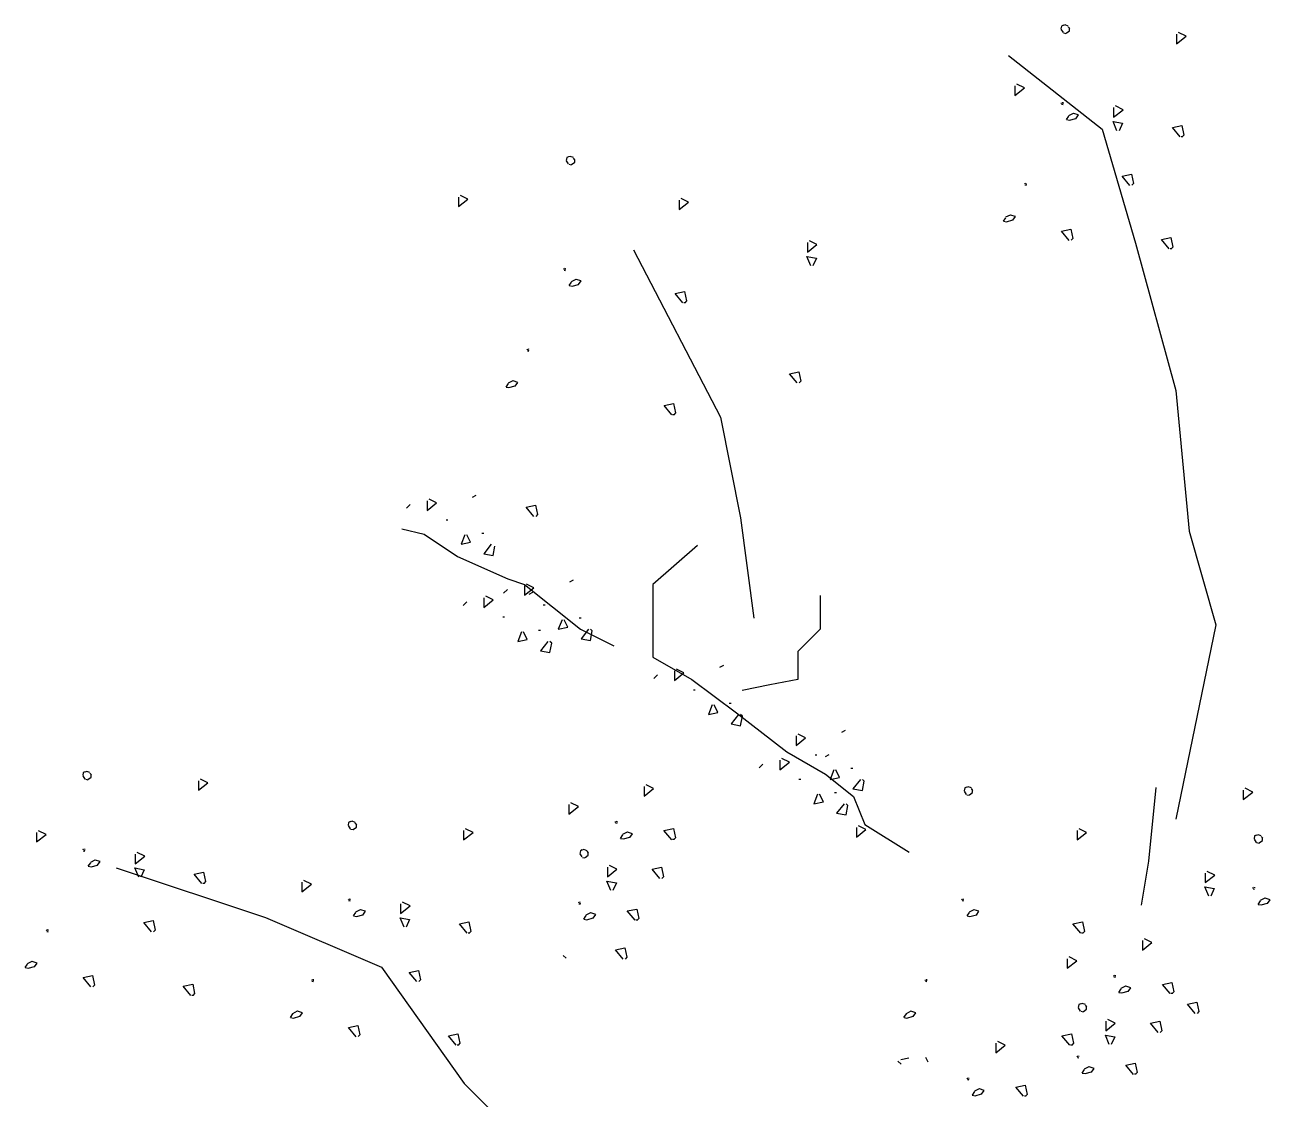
# Model space of a CAD drawing. Extents: x -1.78 to 1.64, y 0 to 4.33.
# Drawn here: x -1.476 to -0.116, y 3.153 to 4.327 of the extents above; entities that cross this region are included whole.
import ezdxf

# ---------------------------------------------------------------- set-up
doc = ezdxf.new("R2010")
doc.units = 0
doc.header["$MEASUREMENT"] = 0

msp = doc.modelspace()

# ---------------------------------------------------------------- linework, layer by layer
for p, q in [((-0.3416, 4.3268), (-0.3435, 4.3259)), ((-0.3397, 4.3271), (-0.3416, 4.3265)), ((-0.3362, 4.3259), (-0.3397, 4.3271)), ((-0.3435, 4.3259), (-0.3442, 4.3227)), ((-0.3442, 4.3224), (-0.3419, 4.3189)), ((-0.3413, 4.3186), (-0.3388, 4.3179)), ((-0.3384, 4.3182), (-0.3349, 4.3208)), ((-0.3346, 4.3233), (-0.3362, 4.3252)), ((-0.3349, 4.3208), (-0.3349, 4.3233)), ((-0.2179, 4.317), (-0.2179, 4.3066)), ((-0.2179, 4.3066), (-0.2075, 4.3148)), ((-0.2075, 4.3148), (-0.2157, 4.3189)), ((-0.4017, 4.2938), (-0.2993, 4.2132)), ((-0.3945, 4.2605), (-0.3945, 4.2501)), ((-0.3841, 4.2583), (-0.3923, 4.2624)), ((-0.3945, 4.2501), (-0.3841, 4.2583)), ((-0.3435, 4.2421), (-0.3442, 4.2411)), ((-0.3435, 4.2405), (-0.3419, 4.2402)), ((-0.3416, 4.2418), (-0.3429, 4.2421)), ((-0.3419, 4.2408), (-0.3419, 4.2411)), ((-0.2868, 4.2368), (-0.2868, 4.2264)), ((-0.2868, 4.2264), (-0.2764, 4.2345)), ((-0.2764, 4.2345), (-0.2846, 4.2386)), ((-0.3359, 4.2275), (-0.3384, 4.2236)), ((-0.3381, 4.2236), (-0.3349, 4.223)), ((-0.3308, 4.2303), (-0.3359, 4.2278)), ((-0.3349, 4.223), (-0.328, 4.2249)), ((-0.3251, 4.2287), (-0.3305, 4.2303)), ((-0.328, 4.2246), (-0.3251, 4.2287)), ((-0.283, 4.2114), (-0.2873, 4.2217)), ((-0.2873, 4.2217), (-0.2769, 4.2198)), ((-0.2769, 4.2198), (-0.2808, 4.2115)), ((-0.2993, 4.2132), (-0.2627, 4.0888)), ((-0.2224, 4.2149), (-0.2121, 4.2171)), ((-0.2139, 4.2047), (-0.2224, 4.2149)), ((-0.213, 4.2052), (-0.2111, 4.2052)), ((-0.2121, 4.2171), (-0.2099, 4.2067)), ((-0.2099, 4.2067), (-0.2117, 4.2048)), ((-0.8841, 4.1822), (-0.8847, 4.179)), ((-0.8847, 4.1787), (-0.8825, 4.1752)), ((-0.8822, 4.1831), (-0.8841, 4.1822)), ((-0.8803, 4.1834), (-0.8822, 4.1828)), ((-0.8768, 4.1822), (-0.8803, 4.1834)), ((-0.879, 4.1745), (-0.8755, 4.1771)), ((-0.8752, 4.1796), (-0.8768, 4.1815)), ((-0.8755, 4.1771), (-0.8755, 4.1796)), ((-0.8819, 4.1748), (-0.8793, 4.1742)), ((-0.2774, 4.162), (-0.2671, 4.1641)), ((-0.2671, 4.1641), (-0.2649, 4.1538)), ((-0.3836, 4.1539), (-0.3842, 4.153)), ((-0.3836, 4.1523), (-0.382, 4.152)), ((-0.3817, 4.1536), (-0.3829, 4.1539)), ((-0.382, 4.1527), (-0.382, 4.153)), ((-0.269, 4.1518), (-0.2774, 4.162)), ((-0.2649, 4.1538), (-0.2668, 4.1519)), ((-1.0025, 4.1389), (-1.0025, 4.1286)), ((-1.0025, 4.1286), (-0.9921, 4.1367)), ((-0.9921, 4.1367), (-1.0003, 4.1408)), ((-0.751, 4.1335), (-0.7592, 4.1376)), ((-0.7614, 4.1357), (-0.7614, 4.1254)), ((-0.7614, 4.1254), (-0.751, 4.1335)), ((-0.4048, 4.1165), (-0.4074, 4.1127)), ((-0.407, 4.1127), (-0.4039, 4.1121)), ((-0.3997, 4.1194), (-0.4048, 4.1169)), ((-0.4039, 4.1121), (-0.3969, 4.114)), ((-0.394, 4.1178), (-0.3994, 4.1194)), ((-0.3969, 4.1137), (-0.394, 4.1178)), ((-0.3437, 4.1019), (-0.3334, 4.104)), ((-0.3353, 4.0917), (-0.3437, 4.1019)), ((-0.3334, 4.104), (-0.3312, 4.0937)), ((-0.6213, 4.0892), (-0.6213, 4.0788)), ((-0.6213, 4.0788), (-0.611, 4.087)), ((-0.611, 4.087), (-0.6191, 4.0911)), ((-0.3312, 4.0937), (-0.3331, 4.0918)), ((-0.2627, 4.0888), (-0.2188, 3.9277)), ((-0.2344, 4.0926), (-0.2241, 4.0948)), ((-0.226, 4.0824), (-0.2344, 4.0926)), ((-0.225, 4.0829), (-0.2231, 4.0829)), ((-0.2241, 4.0948), (-0.2219, 4.0844)), ((-0.2219, 4.0844), (-0.2238, 4.0825)), ((-0.8114, 4.0814), (-0.7163, 3.8984)), ((-0.6175, 4.0639), (-0.6219, 4.0741)), ((-0.6219, 4.0741), (-0.6114, 4.0722)), ((-0.6114, 4.0722), (-0.6153, 4.0639)), ((-0.887, 4.0608), (-0.8876, 4.0598)), ((-0.887, 4.0592), (-0.8854, 4.0589)), ((-0.8851, 4.0605), (-0.8864, 4.0608)), ((-0.8854, 4.0595), (-0.8854, 4.0598)), ((-0.8794, 4.0462), (-0.8819, 4.0424)), ((-0.8816, 4.0424), (-0.8784, 4.0417)), ((-0.8743, 4.049), (-0.8794, 4.0465)), ((-0.8784, 4.0417), (-0.8714, 4.0436)), ((-0.8686, 4.0474), (-0.874, 4.049)), ((-0.8714, 4.0433), (-0.8686, 4.0474)), ((-0.7659, 4.0336), (-0.7555, 4.0358)), ((-0.7574, 4.0235), (-0.7659, 4.0336)), ((-0.7555, 4.0358), (-0.7534, 4.0255)), ((-0.7564, 4.0239), (-0.7546, 4.0239)), ((-0.7534, 4.0255), (-0.7552, 4.0235)), ((-0.927, 3.9727), (-0.9277, 3.9717)), ((-0.9251, 3.9723), (-0.9264, 3.9727)), ((-0.927, 3.9711), (-0.9255, 3.9708)), ((-0.9255, 3.9714), (-0.9255, 3.9717)), ((-0.6408, 3.946), (-0.6305, 3.9482)), ((-0.6324, 3.9359), (-0.6408, 3.946)), ((-0.6305, 3.9482), (-0.6283, 3.9379)), ((-0.9483, 3.9353), (-0.9508, 3.9314)), ((-0.9432, 3.9381), (-0.9483, 3.9356)), ((-0.9473, 3.9308), (-0.9404, 3.9327)), ((-0.9375, 3.9365), (-0.9429, 3.9381)), ((-0.9404, 3.9324), (-0.9375, 3.9365)), ((-0.6283, 3.9379), (-0.6302, 3.9359)), ((-0.9505, 3.9314), (-0.9473, 3.9308)), ((-0.2188, 3.9277), (-0.2042, 3.774)), ((-0.7779, 3.9113), (-0.7676, 3.9135)), ((-0.7695, 3.9012), (-0.7779, 3.9113)), ((-0.7676, 3.9135), (-0.7654, 3.9032)), ((-0.7685, 3.9016), (-0.7666, 3.9016)), ((-0.7654, 3.9032), (-0.7673, 3.9012)), ((-0.7163, 3.8984), (-0.6944, 3.7886)), ((-0.9871, 3.8112), (-0.983, 3.8134)), ((-1.0594, 3.7989), (-1.0553, 3.803)), ((-1.0368, 3.8071), (-1.0368, 3.7967)), ((-1.0368, 3.7967), (-1.0264, 3.8049)), ((-1.0264, 3.8049), (-1.0346, 3.809)), ((-0.9286, 3.8002), (-0.9183, 3.8023)), ((-0.9201, 3.79), (-0.9286, 3.8002)), ((-0.9183, 3.8023), (-0.9161, 3.792)), ((-1.016, 3.7864), (-1.0141, 3.7864)), ((-0.9161, 3.792), (-0.9179, 3.7901)), ((-0.6944, 3.7886), (-0.6797, 3.6788)), ((-1.0643, 3.7766), (-1.04, 3.7706)), ((-1.04, 3.7706), (-1.0034, 3.7462)), ((-0.9956, 3.77), (-0.9997, 3.7596)), ((-0.9893, 3.7618), (-0.9934, 3.77)), ((-0.977, 3.7719), (-0.9748, 3.7719)), ((-0.2042, 3.774), (-0.1749, 3.6715)), ((-0.9997, 3.7596), (-0.9893, 3.7618)), ((-0.9667, 3.7596), (-0.9748, 3.7492)), ((-0.9645, 3.7473), (-0.9626, 3.7577)), ((-0.7414, 3.7584), (-0.7901, 3.7157)), ((-1.0034, 3.7462), (-0.9486, 3.7218)), ((-0.9748, 3.7492), (-0.9645, 3.7473)), ((-0.9486, 3.7218), (-0.9303, 3.7157)), ((-0.9305, 3.7143), (-0.9305, 3.7039)), ((-0.9303, 3.7157), (-0.8998, 3.6913)), ((-0.9202, 3.7121), (-0.9283, 3.7162)), ((-0.8808, 3.7184), (-0.8768, 3.7206)), ((-0.7901, 3.7157), (-0.7901, 3.6669)), ((-0.9749, 3.701), (-0.9749, 3.6906)), ((-0.9645, 3.6988), (-0.9727, 3.7029)), ((-0.9532, 3.7061), (-0.9491, 3.7102)), ((-0.9305, 3.7039), (-0.9202, 3.7121)), ((-0.9252, 3.7051), (-0.9211, 3.7073)), ((-0.6073, 3.7035), (-0.6073, 3.6669)), ((-0.9975, 3.6928), (-0.9934, 3.6969)), ((-0.9749, 3.6906), (-0.9645, 3.6988)), ((-0.9098, 3.6935), (-0.9079, 3.6935)), ((-0.8998, 3.6913), (-0.8693, 3.6669)), ((-0.9541, 3.6802), (-0.9522, 3.6802)), ((-0.8893, 3.6772), (-0.8934, 3.6668)), ((-0.883, 3.669), (-0.8871, 3.6772)), ((-0.8708, 3.6791), (-0.8686, 3.6791)), ((-0.9337, 3.6639), (-0.9378, 3.6535)), ((-0.9274, 3.6557), (-0.9315, 3.6639)), ((-0.9151, 3.6658), (-0.9129, 3.6658)), ((-0.8934, 3.6668), (-0.883, 3.669)), ((-0.8693, 3.6669), (-0.8328, 3.6486)), ((-0.8604, 3.6668), (-0.8686, 3.6564)), ((-0.8563, 3.6649), (-0.8582, 3.6668)), ((-0.8582, 3.6545), (-0.8563, 3.6649)), ((-0.7901, 3.6669), (-0.7901, 3.6364)), ((-0.6073, 3.6669), (-0.6317, 3.6425)), ((-0.1749, 3.6715), (-0.2188, 3.4592)), ((-0.9378, 3.6535), (-0.9274, 3.6557)), ((-0.9047, 3.6535), (-0.9129, 3.6431)), ((-0.9006, 3.6516), (-0.9025, 3.6535)), ((-0.9025, 3.6412), (-0.9006, 3.6516)), ((-0.8686, 3.6564), (-0.8582, 3.6545)), ((-0.9129, 3.6431), (-0.9025, 3.6412)), ((-0.7901, 3.6364), (-0.7475, 3.612)), ((-0.6317, 3.6425), (-0.6317, 3.6303)), ((-0.7665, 3.6212), (-0.7665, 3.6108)), ((-0.7665, 3.6108), (-0.7561, 3.619)), ((-0.7561, 3.619), (-0.7643, 3.623)), ((-0.7168, 3.6252), (-0.7127, 3.6275)), ((-0.6317, 3.6303), (-0.6317, 3.612)), ((-0.7892, 3.613), (-0.7851, 3.6171)), ((-0.7475, 3.612), (-0.6987, 3.5755)), ((-0.6622, 3.6059), (-0.6927, 3.5998)), ((-0.6317, 3.612), (-0.6622, 3.6059)), ((-0.7458, 3.6004), (-0.7439, 3.6004)), ((-0.7253, 3.584), (-0.7294, 3.5736)), ((-0.719, 3.5758), (-0.7231, 3.584)), ((-0.7068, 3.5859), (-0.7046, 3.5859)), ((-0.7294, 3.5736), (-0.719, 3.5758)), ((-0.6964, 3.5736), (-0.7046, 3.5633)), ((-0.6987, 3.5755), (-0.6439, 3.5328)), ((-0.6923, 3.5718), (-0.6942, 3.5736)), ((-0.6942, 3.5614), (-0.6923, 3.5718)), ((-0.7046, 3.5633), (-0.6942, 3.5614)), ((-0.6232, 3.548), (-0.6313, 3.5521)), ((-0.5838, 3.5543), (-0.5798, 3.5565)), ((-0.6335, 3.5502), (-0.6335, 3.5398)), ((-0.6335, 3.5398), (-0.6232, 3.548)), ((-0.6409, 3.5214), (-0.6491, 3.5255)), ((-0.6439, 3.5328), (-0.6013, 3.5084)), ((-0.6128, 3.5294), (-0.6109, 3.5294)), ((-0.6016, 3.5277), (-0.5975, 3.5299)), ((-1.4124, 3.5101), (-1.413, 3.5069)), ((-1.4105, 3.5111), (-1.4124, 3.5101)), ((-1.4086, 3.5114), (-1.4105, 3.5107)), ((-1.4051, 3.5101), (-1.4086, 3.5114)), ((-0.6739, 3.5154), (-0.6698, 3.5195)), ((-0.6513, 3.5236), (-0.6513, 3.5132)), ((-0.6513, 3.5132), (-0.6409, 3.5214)), ((-0.5923, 3.5131), (-0.5964, 3.5027)), ((-0.5861, 3.5049), (-0.5901, 3.5131)), ((-0.5738, 3.5149), (-0.5716, 3.5149)), ((-1.413, 3.5066), (-1.4108, 3.5031)), ((-1.4101, 3.5028), (-1.4076, 3.5022)), ((-1.4073, 3.5025), (-1.4038, 3.505)), ((-1.4035, 3.5076), (-1.4051, 3.5095)), ((-1.4038, 3.505), (-1.4038, 3.5076)), ((-1.2867, 3.5013), (-1.2867, 3.4909)), ((-1.2867, 3.4909), (-1.2764, 3.499)), ((-1.2764, 3.499), (-1.2845, 3.5031)), ((-0.7893, 3.4926), (-0.7975, 3.4967)), ((-0.6305, 3.5028), (-0.6286, 3.5028)), ((-0.6013, 3.5084), (-0.5708, 3.484)), ((-0.5964, 3.5027), (-0.5861, 3.5049)), ((-0.5634, 3.5027), (-0.5716, 3.4923)), ((-0.5593, 3.5008), (-0.5612, 3.5027)), ((-0.5612, 3.4904), (-0.5593, 3.5008)), ((-0.7997, 3.4948), (-0.7997, 3.4844)), ((-0.7997, 3.4844), (-0.7893, 3.4926)), ((-0.6101, 3.4864), (-0.6142, 3.4761)), ((-0.6038, 3.4783), (-0.6079, 3.4864)), ((-0.5915, 3.4883), (-0.5893, 3.4883)), ((-0.5716, 3.4923), (-0.5612, 3.4904)), ((-0.5708, 3.484), (-0.5586, 3.4535)), ((-0.4493, 3.4933), (-0.45, 3.4901)), ((-0.45, 3.4898), (-0.4477, 3.4863)), ((-0.4474, 3.4942), (-0.4493, 3.4933)), ((-0.4455, 3.4946), (-0.4474, 3.4939)), ((-0.4471, 3.486), (-0.4446, 3.4853)), ((-0.442, 3.4933), (-0.4455, 3.4946)), ((-0.4442, 3.4857), (-0.4407, 3.4882)), ((-0.4404, 3.4907), (-0.442, 3.4927)), ((-0.4407, 3.4882), (-0.4407, 3.4907)), ((-0.2482, 3.4135), (-0.2402, 3.4937)), ((-0.1451, 3.4911), (-0.1451, 3.4807)), ((-0.1451, 3.4807), (-0.1347, 3.4889)), ((-0.1347, 3.4889), (-0.1429, 3.493)), ((-0.8818, 3.4751), (-0.8818, 3.4647)), ((-0.8818, 3.4647), (-0.8714, 3.4729)), ((-0.8714, 3.4729), (-0.8796, 3.477)), ((-0.6142, 3.4761), (-0.6038, 3.4783)), ((-0.5811, 3.4761), (-0.5893, 3.4657)), ((-0.5771, 3.4742), (-0.5789, 3.4761)), ((-0.5789, 3.4638), (-0.5771, 3.4742)), ((-1.1225, 3.4557), (-1.1231, 3.4525)), ((-1.1206, 3.4567), (-1.1225, 3.4557)), ((-1.1187, 3.457), (-1.1206, 3.4564)), ((-1.1152, 3.4557), (-1.1187, 3.457)), ((-0.8308, 3.4567), (-0.8315, 3.4557)), ((-0.8289, 3.4563), (-0.8302, 3.4567)), ((-0.8292, 3.4554), (-0.8292, 3.4557)), ((-0.5893, 3.4657), (-0.5789, 3.4638)), ((-1.4634, 3.4447), (-1.4634, 3.4343)), ((-1.4634, 3.4343), (-1.453, 3.4425)), ((-1.453, 3.4425), (-1.4612, 3.4466)), ((-1.1231, 3.4522), (-1.1209, 3.4487)), ((-1.1203, 3.4484), (-1.1177, 3.4478)), ((-1.1174, 3.4481), (-1.1139, 3.4506)), ((-1.1136, 3.4532), (-1.1152, 3.4551)), ((-1.1139, 3.4506), (-1.1139, 3.4532)), ((-0.9969, 3.4469), (-0.9969, 3.4365)), ((-0.9969, 3.4365), (-0.9865, 3.4447)), ((-0.9865, 3.4447), (-0.9947, 3.4488)), ((-0.8308, 3.4551), (-0.8292, 3.4548)), ((-0.8232, 3.442), (-0.8257, 3.4382)), ((-0.8181, 3.4449), (-0.8232, 3.4424)), ((-0.8124, 3.4433), (-0.8178, 3.4449)), ((-0.8153, 3.4392), (-0.8124, 3.4433)), ((-0.778, 3.447), (-0.7676, 3.4492)), ((-0.7695, 3.4368), (-0.778, 3.447)), ((-0.7676, 3.4492), (-0.7655, 3.4388)), ((-0.5677, 3.4501), (-0.5677, 3.4397)), ((-0.5677, 3.4397), (-0.5574, 3.4479)), ((-0.5574, 3.4479), (-0.5655, 3.452)), ((-0.5586, 3.4535), (-0.5099, 3.423)), ((-0.3266, 3.4469), (-0.3266, 3.4365)), ((-0.3266, 3.4365), (-0.3162, 3.4447)), ((-0.3162, 3.4447), (-0.3244, 3.4488)), ((-0.1288, 3.4421), (-0.1307, 3.4415)), ((-0.1253, 3.4409), (-0.1288, 3.4421)), ((-0.8254, 3.4382), (-0.8222, 3.4376)), ((-0.8222, 3.4376), (-0.8153, 3.4395)), ((-0.7685, 3.4373), (-0.7666, 3.4373)), ((-0.7655, 3.4388), (-0.7673, 3.4369)), ((-0.1326, 3.4409), (-0.1332, 3.4377)), ((-0.1332, 3.4374), (-0.131, 3.4339)), ((-0.1307, 3.4418), (-0.1326, 3.4409)), ((-0.1304, 3.4336), (-0.1278, 3.4329)), ((-0.1275, 3.4332), (-0.124, 3.4358)), ((-0.1237, 3.4383), (-0.1253, 3.4402)), ((-0.124, 3.4358), (-0.124, 3.4383)), ((-1.4124, 3.4263), (-1.413, 3.4254)), ((-1.4124, 3.4247), (-1.4108, 3.4244)), ((-1.4105, 3.426), (-1.4117, 3.4263)), ((-1.4108, 3.425), (-1.4108, 3.4254)), ((-1.3557, 3.421), (-1.3557, 3.4106)), ((-1.3557, 3.4106), (-1.3453, 3.4188)), ((-1.3453, 3.4188), (-1.3535, 3.4229)), ((-0.8693, 3.4248), (-0.87, 3.4217)), ((-0.87, 3.4214), (-0.8677, 3.4179)), ((-0.8674, 3.4258), (-0.8693, 3.4248)), ((-0.8655, 3.4261), (-0.8674, 3.4255)), ((-0.8671, 3.4175), (-0.8646, 3.4169)), ((-0.862, 3.4248), (-0.8655, 3.4261)), ((-0.8642, 3.4172), (-0.8608, 3.4198)), ((-0.8604, 3.4223), (-0.862, 3.4242)), ((-0.8608, 3.4198), (-0.8608, 3.4223)), ((-1.4047, 3.4117), (-1.4073, 3.4079)), ((-1.407, 3.4079), (-1.4038, 3.4072)), ((-1.3997, 3.4146), (-1.4047, 3.412)), ((-1.4038, 3.4072), (-1.3968, 3.4091)), ((-1.3939, 3.413), (-1.3993, 3.4146)), ((-1.3968, 3.4088), (-1.3939, 3.413)), ((-1.3765, 3.4062), (-1.2135, 3.3518)), ((-1.3518, 3.3957), (-1.3562, 3.4059)), ((-1.3562, 3.4059), (-1.3458, 3.404)), ((-1.3458, 3.404), (-1.3496, 3.3957)), ((-1.2912, 3.3991), (-1.2809, 3.4013)), ((-1.2809, 3.4013), (-1.2788, 3.391)), ((-0.8398, 3.4067), (-0.8398, 3.3963)), ((-0.8398, 3.3963), (-0.8294, 3.4045)), ((-0.8294, 3.4045), (-0.8376, 3.4086)), ((-0.791, 3.4046), (-0.7807, 3.4067)), ((-0.7825, 3.3944), (-0.791, 3.4046)), ((-0.7807, 3.4067), (-0.7785, 3.3964)), ((-0.2562, 3.3654), (-0.2482, 3.4135)), ((-0.1762, 3.3981), (-0.1844, 3.4022)), ((-1.2828, 3.389), (-1.2912, 3.3991)), ((-1.2818, 3.3894), (-1.2799, 3.3894)), ((-1.2788, 3.391), (-1.2806, 3.389)), ((-1.1735, 3.3903), (-1.1735, 3.38)), ((-1.1735, 3.38), (-1.1631, 3.3881)), ((-1.1631, 3.3881), (-1.1713, 3.3922)), ((-0.8359, 3.3813), (-0.8403, 3.3916)), ((-0.8403, 3.3916), (-0.8299, 3.3897)), ((-0.8299, 3.3897), (-0.8337, 3.3814)), ((-0.7785, 3.3964), (-0.7803, 3.3945)), ((-0.1866, 3.4003), (-0.1866, 3.3899)), ((-0.1866, 3.3899), (-0.1762, 3.3981)), ((-0.1827, 3.375), (-0.1871, 3.3853)), ((-0.1871, 3.3853), (-0.1767, 3.3833)), ((-0.1767, 3.3833), (-0.1805, 3.3751)), ((-0.1341, 3.3845), (-0.1348, 3.3836)), ((-0.1341, 3.383), (-0.1326, 3.3826)), ((-0.1322, 3.3842), (-0.1335, 3.3845)), ((-0.1326, 3.3833), (-0.1326, 3.3836)), ((-1.1225, 3.3719), (-1.1231, 3.371)), ((-1.1225, 3.3703), (-1.1209, 3.37)), ((-1.1206, 3.3716), (-1.1219, 3.3719)), ((-1.1209, 3.3707), (-1.1209, 3.371)), ((-1.0658, 3.3666), (-1.0658, 3.3562)), ((-1.0658, 3.3562), (-1.0554, 3.3644)), ((-1.0554, 3.3644), (-1.0636, 3.3685)), ((-0.8709, 3.3685), (-0.8715, 3.3676)), ((-0.8709, 3.3669), (-0.8693, 3.3666)), ((-0.869, 3.3682), (-0.8702, 3.3685)), ((-0.8693, 3.3672), (-0.8693, 3.3676)), ((-0.818, 3.3589), (-0.8077, 3.361)), ((-0.8077, 3.361), (-0.8055, 3.3507)), ((-0.4522, 3.3719), (-0.4529, 3.371)), ((-0.4522, 3.3703), (-0.4506, 3.37)), ((-0.4503, 3.3716), (-0.4516, 3.3719)), ((-0.4506, 3.3707), (-0.4506, 3.371)), ((-0.1265, 3.3699), (-0.1291, 3.3661)), ((-0.1287, 3.3661), (-0.1256, 3.3655)), ((-0.1214, 3.3728), (-0.1265, 3.3702)), ((-0.1256, 3.3655), (-0.1186, 3.3674)), ((-0.1157, 3.3712), (-0.1211, 3.3728)), ((-0.1186, 3.3671), (-0.1157, 3.3712)), ((-1.3463, 3.3462), (-1.3359, 3.3484)), ((-1.3359, 3.3484), (-1.3338, 3.338)), ((-1.2135, 3.3518), (-1.0866, 3.2974)), ((-1.1149, 3.3573), (-1.1174, 3.3535)), ((-1.1171, 3.3535), (-1.1139, 3.3529)), ((-1.1098, 3.3602), (-1.1149, 3.3576)), ((-1.1139, 3.3529), (-1.1069, 3.3548)), ((-1.1041, 3.3586), (-1.1095, 3.3602)), ((-1.1069, 3.3544), (-1.1041, 3.3586)), ((-1.062, 3.3413), (-1.0663, 3.3516)), ((-1.0663, 3.3516), (-1.0559, 3.3496)), ((-1.0559, 3.3496), (-1.0598, 3.3413)), ((-1.0014, 3.3448), (-0.9911, 3.3469)), ((-0.9911, 3.3469), (-0.9889, 3.3366)), ((-0.8632, 3.3539), (-0.8658, 3.3501)), ((-0.8655, 3.3501), (-0.8623, 3.3494)), ((-0.8582, 3.3568), (-0.8632, 3.3542)), ((-0.8623, 3.3494), (-0.8553, 3.3513)), ((-0.8524, 3.3552), (-0.8578, 3.3568)), ((-0.8553, 3.351), (-0.8524, 3.3552)), ((-0.8095, 3.3487), (-0.818, 3.3589)), ((-0.8086, 3.3491), (-0.8067, 3.3491)), ((-0.8055, 3.3507), (-0.8073, 3.3487)), ((-0.4446, 3.3573), (-0.4471, 3.3535)), ((-0.4468, 3.3535), (-0.4436, 3.3529)), ((-0.4395, 3.3602), (-0.4446, 3.3576)), ((-0.4436, 3.3529), (-0.4366, 3.3548)), ((-0.4338, 3.3586), (-0.4392, 3.3602)), ((-0.4366, 3.3544), (-0.4338, 3.3586)), ((-0.3311, 3.3448), (-0.3208, 3.3469)), ((-0.3208, 3.3469), (-0.3186, 3.3366)), ((-1.4524, 3.3382), (-1.453, 3.3372)), ((-1.4524, 3.3366), (-1.4508, 3.3363)), ((-1.4505, 3.3379), (-1.4518, 3.3382)), ((-1.4508, 3.3369), (-1.4508, 3.3372)), ((-1.3378, 3.3361), (-1.3463, 3.3462)), ((-1.3338, 3.338), (-1.3356, 3.3361)), ((-0.9929, 3.3346), (-1.0014, 3.3448)), ((-0.992, 3.335), (-0.9901, 3.335)), ((-0.9889, 3.3366), (-0.9907, 3.3346)), ((-0.3226, 3.3346), (-0.3311, 3.3448)), ((-0.3217, 3.335), (-0.3198, 3.335)), ((-0.3186, 3.3366), (-0.3204, 3.3346)), ((-0.2552, 3.3265), (-0.2552, 3.3162)), ((-0.2552, 3.3162), (-0.2448, 3.3243)), ((-0.2448, 3.3243), (-0.253, 3.3284)), ((-0.8882, 3.3104), (-0.8849, 3.3072)), ((-0.831, 3.3164), (-0.8207, 3.3186)), ((-0.8226, 3.3063), (-0.831, 3.3164)), ((-0.8207, 3.3186), (-0.8185, 3.3083)), ((-0.8185, 3.3083), (-0.8204, 3.3063)), ((-0.3373, 3.3068), (-0.3373, 3.2964)), ((-0.3269, 3.3046), (-0.3351, 3.3087)), ((-1.4737, 3.3008), (-1.4762, 3.297)), ((-1.4759, 3.297), (-1.4727, 3.2963)), ((-1.4686, 3.3036), (-1.4737, 3.3011)), ((-1.4727, 3.2963), (-1.4657, 3.2982)), ((-1.4629, 3.302), (-1.4683, 3.3036)), ((-1.4657, 3.2979), (-1.4629, 3.302)), ((-1.0866, 3.2974), (-0.9961, 3.1705)), ((-1.0564, 3.2918), (-1.0461, 3.294)), ((-1.0461, 3.294), (-1.0439, 3.2837)), ((-0.3373, 3.2964), (-0.3269, 3.3046)), ((-1.4126, 3.2861), (-1.4022, 3.2883)), ((-1.4041, 3.2759), (-1.4126, 3.2861)), ((-1.4022, 3.2883), (-1.4001, 3.2779)), ((-1.3033, 3.2768), (-1.2929, 3.279)), ((-1.2929, 3.279), (-1.2908, 3.2687)), ((-1.1626, 3.2838), (-1.1632, 3.2828)), ((-1.1626, 3.2822), (-1.161, 3.2819)), ((-1.1606, 3.2835), (-1.1619, 3.2838)), ((-1.161, 3.2825), (-1.161, 3.2828)), ((-1.048, 3.2817), (-1.0564, 3.2918)), ((-1.0439, 3.2837), (-1.0458, 3.2817)), ((-0.4923, 3.2838), (-0.4929, 3.2828)), ((-0.4923, 3.2822), (-0.4907, 3.2819)), ((-0.4904, 3.2835), (-0.4916, 3.2838)), ((-0.4907, 3.2825), (-0.4907, 3.2828)), ((-0.2863, 3.2884), (-0.2869, 3.2874)), ((-0.2863, 3.2868), (-0.2847, 3.2865)), ((-0.2844, 3.2881), (-0.2857, 3.2884)), ((-0.2847, 3.2871), (-0.2847, 3.2874)), ((-0.2334, 3.2787), (-0.2231, 3.2809)), ((-0.2231, 3.2809), (-0.2209, 3.2706)), ((-1.4001, 3.2779), (-1.4019, 3.276)), ((-1.2948, 3.2667), (-1.3033, 3.2768)), ((-1.2938, 3.2671), (-1.292, 3.2671)), ((-1.2908, 3.2687), (-1.2926, 3.2667)), ((-0.2787, 3.2738), (-0.2812, 3.2699)), ((-0.2809, 3.2699), (-0.2777, 3.2693)), ((-0.2736, 3.2766), (-0.2787, 3.2741)), ((-0.2777, 3.2693), (-0.2707, 3.2712)), ((-0.2679, 3.275), (-0.2733, 3.2766)), ((-0.2707, 3.2709), (-0.2679, 3.275)), ((-0.225, 3.2686), (-0.2334, 3.2787)), ((-0.224, 3.269), (-0.2221, 3.269)), ((-0.2209, 3.2706), (-0.2228, 3.2686)), ((-0.3248, 3.2566), (-0.3254, 3.2534)), ((-0.3254, 3.2531), (-0.3232, 3.2496)), ((-0.3229, 3.2575), (-0.3248, 3.2566)), ((-0.321, 3.2578), (-0.3229, 3.2572)), ((-0.3175, 3.2566), (-0.321, 3.2578)), ((-0.3159, 3.254), (-0.3175, 3.2559)), ((-0.3162, 3.2515), (-0.3162, 3.254)), ((-0.206, 3.2572), (-0.1957, 3.2593)), ((-0.1976, 3.247), (-0.206, 3.2572)), ((-0.1957, 3.2593), (-0.1936, 3.249)), ((-1.1838, 3.2464), (-1.1863, 3.2426)), ((-1.186, 3.2426), (-1.1829, 3.2419)), ((-1.1787, 3.2493), (-1.1838, 3.2467)), ((-1.1829, 3.2419), (-1.1759, 3.2438)), ((-1.173, 3.2477), (-1.1784, 3.2493)), ((-1.1759, 3.2435), (-1.173, 3.2477)), ((-0.5135, 3.2464), (-0.5161, 3.2426)), ((-0.5157, 3.2426), (-0.5126, 3.2419)), ((-0.5084, 3.2493), (-0.5135, 3.2467)), ((-0.5126, 3.2419), (-0.5056, 3.2438)), ((-0.5027, 3.2477), (-0.5081, 3.2493)), ((-0.5056, 3.2435), (-0.5027, 3.2477)), ((-0.3226, 3.2493), (-0.32, 3.2486)), ((-0.3197, 3.2489), (-0.3162, 3.2515)), ((-0.2952, 3.2384), (-0.2952, 3.228)), ((-0.2849, 3.2362), (-0.293, 3.2403)), ((-0.2464, 3.2363), (-0.2361, 3.2385)), ((-0.2361, 3.2385), (-0.234, 3.2281)), ((-0.1936, 3.249), (-0.1954, 3.247)), ((-1.1227, 3.2317), (-1.1124, 3.2339)), ((-1.1143, 3.2215), (-1.1227, 3.2317)), ((-1.1124, 3.2339), (-1.1102, 3.2235)), ((-1.0134, 3.2225), (-1.0031, 3.2246)), ((-1.0031, 3.2246), (-1.0009, 3.2143)), ((-0.3431, 3.2225), (-0.3328, 3.2246)), ((-0.3328, 3.2246), (-0.3306, 3.2143)), ((-0.2952, 3.228), (-0.2849, 3.2362)), ((-0.238, 3.2261), (-0.2464, 3.2363)), ((-0.234, 3.2281), (-0.2358, 3.2262)), ((-1.1102, 3.2235), (-1.112, 3.2216)), ((-1.005, 3.2123), (-1.0134, 3.2225)), ((-1.004, 3.2127), (-1.0021, 3.2127)), ((-1.0009, 3.2143), (-1.0028, 3.2123)), ((-0.4153, 3.2144), (-0.4153, 3.204)), ((-0.4153, 3.204), (-0.405, 3.2122)), ((-0.405, 3.2122), (-0.4131, 3.2162)), ((-0.3347, 3.2123), (-0.3431, 3.2225)), ((-0.3337, 3.2127), (-0.3318, 3.2127)), ((-0.3306, 3.2143), (-0.3325, 3.2123)), ((-0.2914, 3.2131), (-0.2957, 3.2233)), ((-0.2957, 3.2233), (-0.2853, 3.2214)), ((-0.2853, 3.2214), (-0.2892, 3.2131)), ((-0.5103, 3.198), (-0.5193, 3.1963)), ((-0.4923, 3.1991), (-0.4895, 3.1941)), ((-0.3263, 3.2002), (-0.327, 3.1993)), ((-0.3263, 3.1987), (-0.3247, 3.1983)), ((-0.3244, 3.1999), (-0.3257, 3.2002)), ((-0.3247, 3.199), (-0.3247, 3.1993)), ((-0.5223, 3.1948), (-0.5189, 3.1916)), ((-0.3187, 3.1856), (-0.3213, 3.1818)), ((-0.3136, 3.1885), (-0.3187, 3.1859)), ((-0.3079, 3.1869), (-0.3133, 3.1885)), ((-0.3108, 3.1828), (-0.3079, 3.1869)), ((-0.2735, 3.1906), (-0.2631, 3.1927)), ((-0.265, 3.1804), (-0.2735, 3.1906)), ((-0.2631, 3.1927), (-0.261, 3.1824)), ((-0.9961, 3.1705), (-0.9055, 3.0799)), ((-0.4465, 3.1762), (-0.4471, 3.1753)), ((-0.4465, 3.1746), (-0.4449, 3.1743)), ((-0.4445, 3.1759), (-0.4458, 3.1762)), ((-0.4449, 3.1749), (-0.4449, 3.1753)), ((-0.3209, 3.1818), (-0.3178, 3.1812)), ((-0.3178, 3.1812), (-0.3108, 3.1831)), ((-0.264, 3.1808), (-0.2621, 3.1808)), ((-0.261, 3.1824), (-0.2628, 3.1805)), ((-0.4388, 3.1616), (-0.4414, 3.1578)), ((-0.4411, 3.1578), (-0.4379, 3.1571)), ((-0.4337, 3.1644), (-0.4388, 3.1619)), ((-0.4379, 3.1571), (-0.4309, 3.159)), ((-0.428, 3.1628), (-0.4334, 3.1644)), ((-0.4309, 3.1587), (-0.428, 3.1628)), ((-0.3936, 3.1665), (-0.3833, 3.1687)), ((-0.3851, 3.1564), (-0.3936, 3.1665)), ((-0.3842, 3.1568), (-0.3823, 3.1568)), ((-0.3833, 3.1687), (-0.3811, 3.1584)), ((-0.3811, 3.1584), (-0.3829, 3.1564))]:
    msp.add_line(p, q)

doc.saveas('drawing.dxf')
